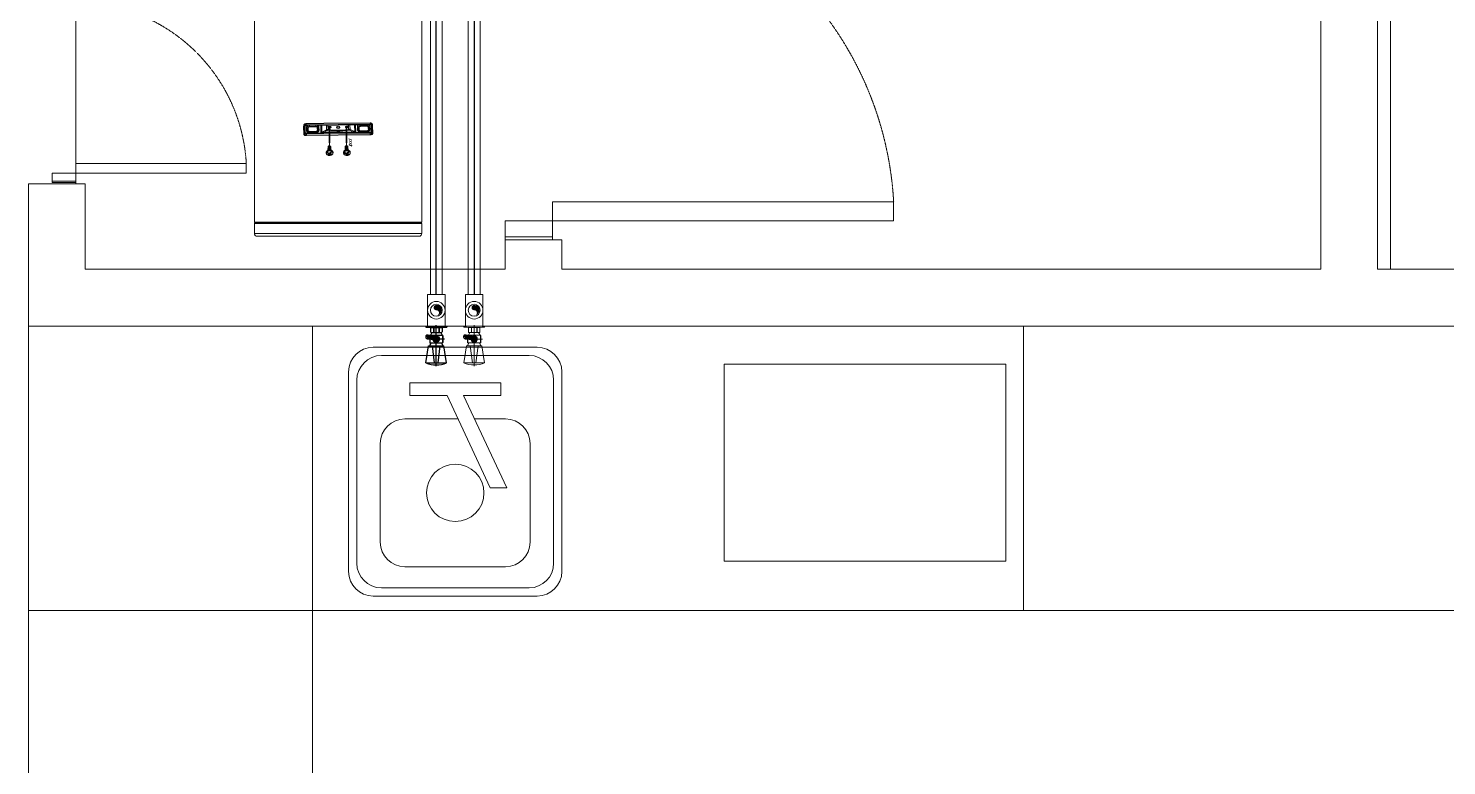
# Model space of a CAD drawing. Header units: metres. Extents: x 1587 to 89247, y -60 to 14723.
# Drawn here: x 6874 to 9867, y 6613 to 8169 of the extents above; entities that cross this region are included whole.
import ezdxf

# ---------------------------------------------------------------- set-up
doc = ezdxf.new("R2010")
doc.units = ezdxf.units.M
doc.header["$LTSCALE"] = 10
for name, pattern in [('CW', [1, 0.5, -0.25, 0, -0.25]), ('HIDDEN2', [4.7625, 3.175, -1.5875]), ('HIDDEN4', [0.09375, 0.0625, -0.03125])]:
    doc.linetypes.add(name, pattern=pattern)
doc.layers.get('0').update_dxf_attribs({"color": 253, "lineweight": 0})
for name, color, linetype in [('_PL-CW-PIP', 1, 'Continuous'), ('W-COW', 5, 'Continuous'), ('W-COW-25', 5, 'Continuous'), ('W-COW-25-SingleLine', 3, 'Continuous'), ('W-COW-thin', 7, 'Continuous'), ('W-HW1', 1, 'Continuous'), ('W-HW1-25', 1, 'Continuous'), ('W-HW1-25-SingleLine', 3, 'Continuous'), ('W-HW1-thin', 7, 'Continuous')]:
    doc.layers.add(name, color=color, linetype=linetype)
for name, color, linetype, lineweight in [('A1-TBLK$0$S-LOGO-L', 5, 'Continuous', 0), ('CW', 4, 'CW', 20), ('DIM1', 251, 'Continuous', 5), ('Furniture', 7, 'Continuous', 13)]:
    doc.layers.add(name, color=color, linetype=linetype, lineweight=lineweight)

# ---------------------------------------------------------------- blocks, each defined once
blk = doc.blocks.new('MB-SINK300x350')
at = {"linetype": 'Continuous'}
for p, q in [((-173.1, 0), (173.1, 0)), ((-155.8, -17.3), (155.8, -17.3)), ((-225, -473.1), (-225, -51.9)), ((225, -51.9), (225, -473.1)), ((-207.7, -455.8), (-207.7, -69.2)), ((207.7, -69.2), (207.7, -455.8)), ((-106.2, -151.2), (5.7, -151.2)), ((40.4, -151.2), (106.2, -151.2)), ((-158.1, -411.4), (-158.1, -203.1)), ((158.1, -203.1), (158.1, -411.4)), ((106.2, -463.3), (-106.2, -463.3)), ((155.8, -507.7), (-155.8, -507.7)), ((173.1, -525), (-173.1, -525))]:
    blk.add_line(p, q, dxfattribs=at)
for p, q in [((-95.9, -102), (-95.9, -75.2)), ((-95.9, -75.2), (95.9, -75.2)), ((95.9, -75.2), (95.9, -102)), ((-17.3, -102), (-95.9, -102)), ((-17.3, -102), (74, -296.8)), ((108.6, -296.8), (17.3, -102)), ((95.9, -102), (17.3, -102)), ((74, -296.8), (108.6, -296.8))]:
    blk.add_line(p, q)
at = {"color": 44, "linetype": 'Continuous'}
blk.add_circle((0, -307.2), 60.6, dxfattribs=at)
at = {"linetype": 'Continuous'}
for centre, start, end in [((-173.1, -51.9), 90, 180), ((173.1, -51.9), 0, 90), ((-155.8, -69.2), 90, 180), ((155.8, -69.2), 0, 90), ((-106.2, -203.1), 90, 180), ((106.2, -203.1), 0, 90), ((-106.2, -411.4), 180, 270), ((106.2, -411.4), 270, 0), ((-173.1, -473.1), 180, 270), ((-155.8, -455.8), 180, 270), ((155.8, -455.8), 270, 0), ((173.1, -473.1), 270, 0)]:
    blk.add_arc(centre, 51.9, start, end, dxfattribs=at)
blk = doc.blocks.new('frez')
at = {"layer": 'Furniture', "linetype": 'HIDDEN2'}
for p, q in [((1381.7823, 138.5674), (1381.6823, 138.5674)), ((1381.7823, 138.5594), (1381.6823, 138.5594)), ((1382.6822, 138.5674), (1382.7822, 138.5674)), ((1382.6822, 138.5594), (1382.7822, 138.5594))]:
    blk.add_line(p, q, dxfattribs=at)
at = {"layer": 'Furniture'}
blk.add_lwpolyline([(1382.9823, 139.1717), (1381.4823, 139.1717), (1381.4823, 138.4717), (1382.9823, 138.4717)], close=True, dxfattribs=at)
at = {"layer": 'Furniture', "linetype": 'HIDDEN2'}
for centre, start, end in [((1381.6823, 138.5634), 90, 270), ((1381.6823, 138.5634), 270, 90), ((1381.7823, 138.5634), 90, 270), ((1381.7823, 138.5634), 270, 90), ((1382.6822, 138.5634), 90, 270), ((1382.6822, 138.5634), 270, 90), ((1382.7822, 138.5634), 90, 270), ((1382.7822, 138.5634), 270, 90)]:
    blk.add_arc(centre, 0.004, start, end, dxfattribs=at)
blk = doc.blocks.new('ANGLE VALVE')
at = {"layer": 'CW'}
h = blk.add_hatch(dxfattribs=at)
h.set_pattern_fill('ZIGZAG', color=256, scale=0.007855, angle=0.0057, style=0)
h.set_pattern_definition([(0.005738, (73.6145666, 52.2911818), (0.000981751353, 0.000981948014), [0.000981849688, -0.000981849688]), (90.005738, (73.6155485, 52.2911819), (-0.000981948014, 0.000981751353), [0.000981849688, -0.000981849688])])
edge = h.paths.add_edge_path()
edge.add_arc((-0.0273, 0), 0.00947, 46.5185, 47.732)
edge.add_arc((-0.0273, 0), 0.00947, 47.732, 48.664)
edge.add_line((-0.021, 0.0071), (-0.0207, 0.0071))
edge.add_arc((-0.0902, 0.0262), 0.0721, 344.6699, 354.869)
edge.add_ellipse((-0.0222, 0.0201), major_axis=(-0.00374, 0.00038), ratio=0.590279, start_angle=2.6476, end_angle=178.7941, ccw=False)
edge.add_ellipse((-0.024, 0.0203), major_axis=(-0.00187, 0.00019), ratio=0.590279, start_angle=362.9519, end_angle=365.624, ccw=False)
edge.add_arc((-0.0891, 0.027), 0.0635, 336.4879, 354.08, ccw=False)
edge.add_arc((-0.0273, 0), 0.00393, 154.7869, 334.8035)
edge.add_arc((-0.0902, 0.0262), 0.0721, 337.2783, 344.4726)
h = blk.add_hatch(color=256, dxfattribs=at)
edge = h.paths.add_edge_path()
edge.add_ellipse((-0.0222, 0.0201), major_axis=(-0.00374, 0.00038), ratio=0.590279, start_angle=2.6476, end_angle=178.7941)
edge.add_arc((-0.0902, 0.0262), 0.0721, 354.869, 354.9581)
edge.add_ellipse((-0.0222, 0.0201), major_axis=(-0.00374, 0.00038), ratio=0.590279, start_angle=178.7941, end_angle=189.1786)
edge.add_ellipse((-0.0203, 0.0201), major_axis=(-0.00187, 0.00019), ratio=0.590279, start_angle=191.5348, end_angle=363.251)
edge.add_line((-0.0222, 0.0202), (-0.0222, 0.0202))
edge.add_ellipse((-0.024, 0.0203), major_axis=(-0.00187, 0.00019), ratio=0.590279, start_angle=365.624, end_angle=543.251, ccw=False)
at = {"linetype": 'HIDDEN2'}
for p, q in [((-0.0846, 0), (0.002, 0)), ((-0.0273, -0.0175), (-0.0273, 0.02))]:
    blk.add_line(p, q, dxfattribs=at)
for p, q in [((-0.0775, 0.0219), (-0.0775, -0.0219)), ((-0.0775, 0.0219), (-0.0413, 0.0162)), ((-0.0775, 0.0037), (-0.0413, 0.0083)), ((-0.0413, 0.0162), (-0.0413, -0.0162)), ((-0.0355, 0.0111), (-0.0413, 0.014)), ((-0.0355, 0.0128), (-0.0355, -0.0128)), ((-0.0196, 0.0134), (-0.035, 0.0134)), ((-0.0201, 0.0139), (-0.0344, 0.0139)), ((-0.019, 0.0128), (-0.019, -0.0128)), ((-0.0133, 0.0094), (-0.019, 0.0123)), ((-0.0133, 0.011), (-0.0133, -0.011)), ((-0.0029, 0.006), (-0.0133, 0.006)), ((-0.0029, 0.0055), (-0.0133, 0.0055)), ((-0.004, 0.0121), (-0.0122, 0.0121)), ((-0.0029, 0.011), (-0.0029, -0.011)), ((0, 0.022), (-0.0022, 0.022)), ((0, 0.022), (0, -0.022)), ((-0.0775, -0.0037), (-0.0413, -0.0083)), ((-0.0775, -0.0219), (-0.0413, -0.0162)), ((-0.0355, -0.0111), (-0.0413, -0.014)), ((-0.0196, -0.0134), (-0.035, -0.0134)), ((-0.0201, -0.0139), (-0.0344, -0.0139)), ((-0.0133, -0.0094), (-0.019, -0.0123)), ((-0.0029, -0.0055), (-0.0133, -0.0055)), ((-0.0029, -0.006), (-0.0133, -0.006)), ((-0.004, -0.0121), (-0.0122, -0.0121)), ((0, -0.022), (-0.0022, -0.022))]:
    blk.add_line(p, q)
for radius in [0.00681, 0.00589]:
    blk.add_circle((-0.0273, 0), radius)
for centre, radius, start, end in [((-0.0233, 0), 0.0585, 157.9897, 202.0103), ((-0.035, 0.0128), 0.000551, 90, 180), ((-0.0344, 0.0134), 0.000551, 90, 180), ((-0.0201, 0.0134), 0.000551, 0, 90), ((-0.0196, 0.0128), 0.000551, 0, 90), ((-0.0122, 0.011), 0.0011, 90, 180), ((-0.004, 0.011), 0.0011, 0, 90), ((0.3505, 0), 0.3534, 176.4251, 183.5749), ((-0.035, -0.0128), 0.000551, 180, 270), ((-0.0344, -0.0134), 0.000551, 180, 270), ((-0.0201, -0.0134), 0.000551, 270, 0), ((-0.0196, -0.0128), 0.000551, 270, 0), ((-0.0122, -0.011), 0.0011, 180, 270), ((-0.004, -0.011), 0.0011, 270, 0)]:
    blk.add_arc(centre, radius, start, end)
at = {"layer": 'CW'}
for centre, radius, start, end in [((-0.0273, 0), 0.00526, 116.1855, 20.6215), ((-0.0273, 0), 0.00393, 154.7869, 340.0383), ((-0.0891, 0.027), 0.0635, 336.4879, 354.1905), ((-0.0902, 0.0262), 0.0721, 337.2783, 354.9692)]:
    blk.add_arc(centre, radius, start, end, dxfattribs=at)
blk.add_ellipse((-0.0222, 0.0201), major_axis=(-0.00374, 0.00038), ratio=0.590279, dxfattribs=at)
for centre, start_param, end_param in [((-0.024, 0.0203), 6.173831, 9.481519), ((-0.0203, 0.0201), 3.342913, 6.339927)]:
    blk.add_ellipse(centre, major_axis=(-0.00187, 0.00019), ratio=0.590279, start_param=start_param, end_param=end_param, dxfattribs=at)
blk = doc.blocks.new('HEWH')
at = {"layer": 'Furniture', "lineweight": 9}
for points in [[(-432.2, -441), (432.2, -441), (432.2, 0), (-432.2, 0)], [(432.2, 0), (432.4, 0), (432.8, -0.1), (433, -0.1), (433.3, -0.3), (433.6, -0.4), (433.8, -0.6), (434.1, -0.8), (434.3, -1)], [(436.4, 0), (462.6, 0), (462.6, -220.5), (462.6, -441), (436.4, -441)], [(462.6, 0), (464, -0.1), (465.2, -0.5), (466.4, -1.2), (467.5, -2), (468.4, -3.1), (469, -4.3), (469.4, -5.5), (469.5, -6.9), (469.5, -7.1), (469.5, -7.9), (469.5, -9.1), (469.5, -10.8), (469.5, -12.9), (469.5, -15.5), (469.5, -18.6), (469.5, -22.2), (469.5, -26.2), (469.5, -30.6), (469.5, -35.5), (469.5, -40.8), (469.5, -46.5), (469.5, -52.6), (469.5, -59.1), (469.5, -65.9), (469.5, -73.1), (469.5, -80.6), (469.5, -88.5), (469.5, -96.6), (469.5, -105), (469.5, -113.7), (469.5, -122.6), (469.5, -131.8), (469.5, -141.1), (469.5, -150.6), (469.5, -160.3), (469.5, -170.2), (469.5, -180.1), (469.5, -190.1), (469.5, -200.2), (469.5, -210.3), (469.5, -220.5), (469.5, -230.7), (469.5, -240.8), (469.5, -250.9), (469.5, -260.9), (469.5, -270.9), (469.5, -280.7), (469.5, -290.4), (469.5, -299.9), (469.5, -309.3), (469.5, -318.4), (469.5, -327.3), (469.5, -336), (469.5, -344.4), (469.5, -352.6), (469.5, -360.4), (469.5, -367.9), (469.5, -375.1), (469.5, -382), (469.5, -388.4), (469.5, -394.5), (469.5, -400.2), (469.5, -405.5), (469.5, -410.4), (469.5, -414.8), (469.5, -418.8), (469.5, -422.4), (469.5, -425.5), (469.5, -428.1), (469.5, -430.3), (469.5, -432), (469.5, -433.2), (469.5, -433.9), (469.5, -434.1), (469.4, -435.5), (469, -436.8), (468.4, -438), (467.5, -439), (466.4, -439.8), (465.2, -440.5), (464, -440.9), (462.6, -441)], [(435.1, -439.1), (434.3, -440), (434.3, -1), (435.1, -1.9)], [(178.5, -129.5), (175.1, -130), (174.6, -130), (173.8, -130.4), (173, -131), (172.3, -131.8), (171.7, -132.8), (171.3, -133.8), (171.1, -135), (171, -136.2), (170.7, -136.2), (170.5, -136.2), (170.4, -136.2), (170.4, -136.2), (170.9, -177.3)], [(170.4, -136.2), (170.4, -135.3), (170.7, -134), (171.3, -132.7), (172, -131.7), (172.8, -130.9), (173.8, -130.4), (174.9, -130), (175.1, -130)], [(171.5, -182.7), (171.5, -177.4), (171, -136.2), (174.1, -136.2)], [(176, -304.9), (176.1, -306.2), (176.4, -307.4), (176.9, -308.6), (177.5, -309.6), (178.3, -310.4), (179.2, -311.1), (180.1, -311.4), (181.1, -311.5), (199.4, -311.1), (200.3, -310.9), (201.3, -310.5), (202.2, -309.9), (202.9, -309), (203.5, -308), (204, -306.8), (204.2, -305.5), (204.3, -304.2), (202.4, -135.6), (202.3, -134.2), (202, -133), (201.5, -131.8), (200.9, -130.8), (200.1, -130), (199.2, -129.4), (198.3, -129.1), (197.3, -128.9), (179, -129.4), (178.1, -129.6), (177.1, -129.9), (176.2, -130.6), (175.5, -131.4), (174.9, -132.5), (174.4, -133.7), (174.1, -134.9), (174.1, -136.2), (176, -304.9), (172.9, -304.9), (172.4, -263.7), (172.1, -263.7), (171.9, -263.7), (171.9, -263.7), (171.8, -263.7), (171.8, -263.2), (171.8, -261.1), (171.7, -258.3)], [(180.1, -309.2), (181.1, -309.3), (180.4, -309.2), (179.7, -309), (179.2, -308.6), (178.6, -308), (178.2, -307.4), (177.9, -306.6), (177.7, -305.7), (177.6, -304.8), (175.7, -136.2), (175.8, -135.3), (175.9, -134.4), (176.2, -133.7), (176.7, -133), (177.2, -132.4), (177.8, -132), (178.4, -131.7), (179.1, -131.5), (197.3, -131.1)], [(175.7, -139.4), (176, -139), (176.9, -138), (178, -137.2), (179.1, -136.7), (180.3, -136.5)], [(180.5, -137), (179.4, -137.2), (178.4, -137.6), (177.4, -138.3), (176.5, -139.3), (175.8, -140.5), (175.7, -140.7)], [(175.8, -144.7), (176.2, -144.7), (176.7, -144.7), (177.1, -144.7), (177.6, -144.6), (178, -144.6), (178.4, -144.6)], [(176, -165.8), (176.1, -166), (176.9, -167.1), (177.7, -168), (178.7, -168.7), (179.8, -169.1), (180.9, -169.2), (189, -169), (189.3, -168.9), (189.6, -168.8), (189.9, -168.5), (190.1, -168.2), (190.3, -167.8), (190.4, -167.4), (190.5, -166.9), (190.5, -166.5), (191.2, -166.3), (191.9, -166.1), (192.6, -165.6), (193.1, -164.9), (193.6, -164.2), (193.9, -163.3), (194.1, -162.4), (194.2, -161.4), (194.5, -161.4), (194.8, -161.4), (194.9, -161.4), (195, -161.4), (195.1, -161.4), (194.9, -144.2), (194.8, -143.5), (194.6, -142), (194.1, -140.7), (193.4, -139.5), (192.6, -138.5), (191.6, -137.7), (190.5, -137.1), (189.6, -136.9)], [(176.4, -133.3), (193.4, -133), (193.4, -132.7), (193.5, -132.5), (193.5, -132.3), (193.6, -132.1), (193.8, -131.9), (193.9, -131.7), (194, -131.7), (194.2, -131.6), (177.6, -132)], [(179.1, -131.6), (178.4, -131.7)], [(182.1, -139.6), (181.3, -139.7), (180.7, -140), (180, -140.5), (179.5, -141.1), (179, -141.8), (178.7, -142.7), (178.5, -143.7), (178.4, -144.6), (178.6, -161.8)], [(193, -144.3), (192.9, -143.6), (192.7, -142.9), (192.5, -142.3), (192.1, -141.7), (191.7, -141.3), (191.2, -141), (190.7, -140.8), (190.2, -140.7), (182.1, -140.9), (181.6, -141), (181.1, -141.2), (180.6, -141.6), (180.2, -142), (179.9, -142.6), (179.6, -143.2), (179.5, -143.9), (179.4, -144.6), (179.6, -161.7), (179.7, -162.4), (179.8, -163.1), (180.1, -163.7), (180.4, -164.3), (180.9, -164.7), (181.3, -165), (181.8, -165.2), (182.4, -165.3), (182.3, -165.3)], [(194.9, -144.2), (194.8, -144.2), (194.7, -144.2), (194.6, -144.2), (194.3, -144.2), (194, -144.2), (193.9, -143.3), (193.7, -142.4), (193.3, -141.5), (192.8, -140.8), (192.3, -140.2), (191.6, -139.7), (190.9, -139.5), (190.2, -139.4), (190.2, -138.9), (190.1, -138.4), (189.9, -138), (189.7, -137.6), (189.5, -137.3), (189.2, -137.1), (189, -136.9), (188.6, -136.8), (180.5, -137), (180.5, -137), (180.4, -137), (180.4, -136.9), (180.3, -136.8), (180.3, -136.7), (180.3, -136.7), (180.3, -136.6), (180.2, -136.5), (188.4, -136.3)], [(190.2, -139.4), (182.1, -139.6), (182, -139.1), (182, -138.7), (181.8, -138.2), (181.6, -137.9), (181.4, -137.5), (181.1, -137.3), (180.8, -137.1), (180.5, -137)], [(189.2, -140.8), (189.3, -140.8), (189.8, -141), (190.3, -141.3), (190.7, -141.7), (191, -142.3), (191.3, -142.9), (191.5, -143.6), (191.5, -144.3), (191.7, -161.4), (191.7, -162.1), (191.5, -162.8), (191.3, -163.4), (191, -164), (190.6, -164.5), (190.1, -164.8), (189.6, -165), (189.1, -165.1), (182, -165.3)], [(190.1, -137), (189.8, -136.9), (188.6, -136.8), (188.6, -136.7), (188.5, -136.7), (188.5, -136.7), (188.5, -136.6), (188.4, -136.6), (188.4, -136.5), (188.4, -136.4), (188.4, -136.3), (189.6, -136.5), (190.7, -136.9), (191.7, -137.6), (191.8, -137.7)], [(191.5, -144.3), (193, -144.3), (193.2, -161.4)], [(193.4, -133), (193.8, -133), (194.2, -133.2), (194.5, -133.4), (194.9, -133.7), (195.1, -134.1), (195.3, -134.6), (195.4, -135.1), (195.5, -135.6), (195.7, -135.6), (195.9, -135.6), (196.1, -135.6), (196.4, -135.6), (196.6, -135.6), (196.9, -135.6), (197.1, -135.6), (197.3, -135.6), (197.7, -176.3)], [(194.2, -161.4), (194, -144.2)], [(200.8, -135.6), (197.3, -135.6), (197.2, -134.8), (197, -134), (196.7, -133.3), (196.4, -132.8), (195.9, -132.3), (195.4, -131.9), (194.8, -131.7), (194.2, -131.6), (197.3, -131.1), (198, -131.2), (198.6, -131.4), (199.2, -131.8), (199.8, -132.4), (200.2, -133.1), (200.5, -133.9), (200.7, -134.7), (200.8, -135.6), (202.7, -304.2), (202.6, -305.1), (202.5, -306), (202.2, -306.8), (201.7, -307.5), (201.2, -308.1), (200.6, -308.5), (200, -308.8), (199.3, -308.9)], [(195.5, -135.6), (195.9, -176.3), (195.9, -176.2), (195.8, -176.1)], [(171.4, -177.4), (171.2, -177.4), (171, -177.4), (170.9, -177.3), (170.9, -177.3), (170.9, -178.4), (170.9, -182.7)], [(172.4, -263.7), (172.4, -261.8), (172.3, -258.4), (172.1, -258.4), (171.9, -258.3), (171.8, -258.3), (171.7, -258.3), (170.9, -182.7), (170.9, -182.7), (171, -182.7), (171.2, -182.7), (171.5, -182.7), (172.3, -258.4)], [(190.5, -166.5), (182.4, -166.6), (181.7, -166.6), (181, -166.3), (180.3, -165.8), (179.7, -165.3), (179.3, -164.5), (178.9, -163.7), (178.7, -162.8), (178.6, -161.8), (178.2, -161.8), (177.8, -161.8), (177.3, -161.8), (176.9, -161.8), (176.4, -161.8), (176, -161.8)], [(180.6, -169.7), (179.4, -169.6), (178.3, -169.1), (177.3, -168.4), (176.4, -167.4), (176, -167)], [(176.1, -174.5), (194.4, -174), (194.4, -174), (194.6, -176.9), (194.5, -178.2), (194.2, -179.8), (193.8, -181.7), (190, -189.8)], [(177.1, -263.7), (194.7, -263.3), (194.8, -263.3), (194.9, -263.3), (195, -263.2), (195.1, -263.2), (195.2, -263.1), (195.3, -263.1), (195.4, -263.1), (195.5, -263), (195.7, -263.1), (195.9, -263.2), (196.1, -263.3), (196.2, -263.4), (196.4, -263.4), (196.5, -263.6), (196.7, -263.7), (196.8, -263.8), (195.5, -265.9), (195.5, -265.9), (195.4, -265), (195.1, -264.2), (194.7, -263.3), (188.6, -251.1), (188.2, -249.8), (188, -248.4), (188, -247), (189.1, -239.3), (189.8, -231.6), (190.1, -223.9), (190, -216.2), (189.5, -208.4), (188.6, -200.8), (187.4, -193.1), (187.3, -191.7), (187.5, -190.3), (187.9, -188.9), (193.7, -176.6), (194.1, -175.8), (194.3, -174.9), (194.4, -174), (194.4, -174), (195.8, -176.1), (195.7, -176.2), (195.6, -176.3), (195.4, -176.4), (195.3, -176.6), (195.1, -176.6), (194.9, -176.7), (194.7, -176.8), (194.6, -176.9), (194.4, -176.9), (194.3, -176.8), (194.2, -176.8), (194.1, -176.8), (194, -176.7), (193.9, -176.7), (193.8, -176.7), (193.7, -176.6), (176.2, -177.1)], [(182.4, -166.6), (182.4, -167.1), (182.3, -167.6), (182.1, -168), (182, -168.4), (181.7, -168.7), (181.5, -169), (181.2, -169.1), (180.9, -169.2), (180.8, -169.2), (180.8, -169.3), (180.7, -169.3), (180.7, -169.4), (180.7, -169.4), (180.6, -169.5), (180.6, -169.6), (180.6, -169.7), (188.8, -169.5)], [(190.5, -165.1), (182.4, -165.3)], [(192, -168.1), (191, -168.8), (189.9, -169.3), (188.8, -169.5), (188.8, -169.4), (188.8, -169.3), (188.8, -169.2), (188.8, -169.2), (188.9, -169.1), (188.9, -169.1), (189, -169.1), (189, -169), (189.6, -169)], [(189.1, -165.1), (190.5, -165.1), (191, -165), (191.5, -164.8), (192, -164.5), (192.4, -164), (192.7, -163.4), (193, -162.8), (193.1, -162.1), (193.2, -161.4), (191.7, -161.4)], [(195.1, -161.4), (195, -162.2), (194.8, -163.7), (194.3, -165.1), (193.6, -166.4), (192.6, -167.4), (191.6, -168.2), (190.4, -168.8), (189.6, -168.9)], [(198.6, -258.1), (197.7, -181.7), (197.5, -181.7), (197.4, -181.7), (197.2, -181.7), (197, -181.7), (196.8, -181.7), (196.6, -181.7), (196.3, -181.7), (196.2, -181.7), (197, -258.2), (196.8, -258.2), (196.5, -258.2), (196.2, -258.2), (195.9, -258.2), (195.6, -258.2), (195.3, -258.2), (195, -258.2), (194.7, -258.2), (193.8, -181.7), (194.1, -181.7), (194.4, -181.7), (194.7, -181.7), (195, -181.7), (195.3, -181.7), (195.6, -181.7), (195.9, -181.7), (196.2, -181.7), (196.1, -181.1), (195.9, -176.3), (196.1, -176.3), (196.3, -176.3), (196.6, -176.3), (196.8, -176.3), (197.1, -176.3), (197.3, -176.3), (197.5, -176.3), (197.7, -176.3), (197.7, -181.1), (197.7, -181.7)], [(176.3, -189.2), (187.9, -188.9), (188.1, -189), (188.4, -189.1), (188.6, -189.2), (188.9, -189.3), (189.1, -189.4), (189.4, -189.6), (189.7, -189.7), (190, -189.8), (189.6, -190.8), (189.5, -191.7), (189.6, -192.8)], [(190.2, -247.2), (191.3, -239.5), (191.9, -231.7), (192.2, -223.9), (192.1, -216.1), (191.7, -208.3), (190.8, -200.5), (189.6, -192.8), (189.3, -192.8), (189, -192.9), (188.7, -192.9), (188.4, -193), (188.2, -193), (187.9, -193.1), (187.6, -193.1), (187.4, -193.1), (176.3, -193.4)], [(182.8, -196.3), (182.8, -196.2), (182.7, -195.5), (182.3, -194.8), (181.8, -194.3), (181.3, -194.1), (180.9, -194), (180.4, -194.2), (179.9, -194.6), (179.6, -195.1), (179.4, -195.8), (179.4, -196.3), (179.5, -196.6), (179.5, -197), (179.5, -197.3), (179.6, -197.7), (179.6, -198), (179.6, -198.3), (179.7, -198.7), (179.7, -199), (179.7, -199.3), (179.9, -200), (180.3, -200.6), (180.8, -201.1), (181.4, -201.2), (182, -201.2), (182.5, -200.9), (182.8, -200.4), (183.1, -199.7), (183.1, -198.9)], [(180.8, -201), (181, -200.9), (181.4, -200.4), (181.6, -199.7), (181.6, -198.9), (181.6, -198.6), (181.6, -198.3), (181.6, -197.9), (181.5, -197.6), (181.5, -197.3), (181.4, -196.9), (181.4, -196.6), (181.4, -196.2), (181.2, -195.5), (180.8, -194.8), (180.4, -194.3), (180.2, -194.3)], [(214.3, -198), (187.9, -198), (181, -198)], [(181.4, -196.2), (182.8, -196.3), (182.9, -196.6), (182.9, -196.9), (182.9, -197.3), (182.9, -197.6), (183, -198), (183, -198.3), (183, -198.6), (183.1, -198.9), (181.6, -198.9)], [(181.8, -224.1), (182.7, -223.6), (183.4, -222.6), (183.9, -221.4), (184.1, -220.1), (183.9, -218.7), (183.3, -217.6), (182.6, -216.7), (181.8, -216.3)], [(229.4, -198), (222.4, -198)], [(250.5, -206.2), (250.7, -206.2), (252.8, -205.5), (254.6, -204), (255.8, -201.9), (256.5, -199.4), (256.6, -196.7), (256.4, -195.7), (256.1, -194.1), (255.1, -191.7), (253.6, -189.9), (251.7, -188.7), (249.7, -188.3), (248.9, -188.4), (248.9, -188.3), (249.1, -188.3), (247.9, -188.4), (247.7, -188.4), (247.7, -188.5), (246.4, -188.7), (244.5, -189.9), (243.1, -191.9), (242.2, -194.3), (233.8, -194.6), (233.3, -194.7), (232.4, -195.2), (231.7, -196), (231.3, -197), (231.2, -198.2), (231.3, -199.3), (231.7, -200.4), (232.3, -201.2), (232.8, -201.6), (242.2, -201.6), (244.5, -204.1), (245.4, -205), (247.5, -206.1), (249.2, -206.3), (249.4, -206.3), (250.6, -206.2)], [(249.2, -206.3), (247.4, -206.1), (245.4, -205)], [(252.2, -200.4), (252, -200.7), (251.8, -201), (251.6, -201.3), (251.4, -201.6), (251.2, -201.9), (251, -202.2), (250.8, -202.5), (250.6, -202.8), (250.4, -202.6), (250.2, -202.5), (250, -202.4), (249.8, -202.3), (249.6, -202.1), (249.4, -202), (249.2, -201.8), (249.1, -201.6), (249.3, -201.3), (249.5, -201), (249.7, -200.7), (249.9, -200.4), (250.1, -200.1), (250.3, -199.8), (250.4, -199.5), (250.6, -199.2), (250.6, -199), (250.7, -198.8), (250.7, -198.6), (250.7, -198.4), (250.8, -198.2), (250.8, -198.1), (250.8, -197.9), (250.8, -197.7), (250.7, -197.5), (250.6, -197.4), (250.5, -197.2), (250.4, -197.1), (250.3, -196.9), (250.2, -196.8), (250.1, -196.6), (250, -196.5), (249.7, -196.3), (249.4, -196.2), (249.1, -196), (248.8, -195.8), (248.5, -195.6), (248.2, -195.5), (247.9, -195.3), (247.6, -195.1), (247.6, -194.9), (247.7, -194.6), (247.8, -194.3), (247.9, -194.1), (248, -193.8), (248.1, -193.6), (248.2, -193.4), (248.3, -193.1), (248.6, -193.3), (248.9, -193.4), (249.3, -193.6), (249.6, -193.7), (249.9, -193.9), (250.2, -194), (250.5, -194.2), (250.8, -194.3)], [(247.6, -195), (250.8, -194.3), (250.9, -194.3), (251.1, -194.4), (251.2, -194.4), (251.4, -194.4), (251.5, -194.4), (251.7, -194.5), (251.8, -194.5), (252, -194.5)], [(248, -195.4), (252, -194.5), (252.1, -194.4), (252.2, -194.3), (252.2, -194.2), (252.3, -194.1), (252.4, -194), (252.5, -193.9), (252.6, -193.7), (252.6, -193.6), (252.7, -193.3), (252.7, -193), (252.8, -192.8), (252.8, -192.5), (252.8, -192.2), (252.9, -191.9), (252.9, -191.6), (252.9, -191.4), (253.1, -191.5), (253.3, -191.6), (253.4, -191.7), (253.6, -191.8), (253.8, -192), (254, -192.2), (254.2, -192.3), (254.3, -192.5)], [(248.9, -188.4), (249.7, -188.3), (251.7, -188.7), (253.5, -189.9), (255, -191.7), (256.1, -194.1), (256.4, -195.7), (256.6, -196.7), (256.5, -199.4), (255.8, -201.9), (254.5, -204), (252.7, -205.5), (250.7, -206.2), (250.4, -206.2)], [(252.6, -193), (254.3, -192.5), (254.3, -192.8), (254.4, -193.1), (254.4, -193.4), (254.3, -193.7), (254.3, -194), (254.3, -194.2), (254.3, -194.6), (254.2, -194.9), (249.9, -195), (250, -194.9)], [(249.9, -195), (249.9, -196.4)], [(250.5, -199.3), (253.2, -199.5), (253, -199.6), (252.9, -199.7), (252.8, -199.8), (252.7, -199.9), (252.6, -200.1), (252.4, -200.2), (252.3, -200.3), (252.2, -200.4), (249.9, -200.4)], [(250.2, -196.8), (254.3, -196.3), (254.4, -196.5), (254.5, -196.6), (254.5, -196.8), (254.6, -196.9), (254.7, -197.1), (254.7, -197.2), (254.8, -197.4), (254.9, -197.5)], [(250.7, -198.2), (254.9, -197.5), (255, -197.7), (255.2, -197.9), (255.3, -198.1), (255.4, -198.3), (255.6, -198.4), (255.7, -198.6), (255.8, -198.8), (255.8, -199)], [(250.8, -198.3), (251.7, -199), (255.8, -199), (255.8, -199.3), (255.7, -199.6), (255.6, -199.8), (255.6, -200.1), (255.5, -200.3), (255.4, -200.5), (255.2, -200.8), (255.1, -201), (255, -200.8), (254.9, -200.7), (254.8, -200.5), (254.7, -200.4), (254.5, -200.2), (254.4, -200), (254.2, -199.9), (254.1, -199.7), (254, -199.7), (253.8, -199.6), (253.7, -199.6), (253.6, -199.6), (253.5, -199.6), (253.4, -199.5), (253.3, -199.5), (253.2, -199.5)], [(251.7, -199), (251.7, -199.2), (251.6, -199.4), (251.6, -199.4)], [(254.2, -194.9), (254.3, -195), (254.3, -195.2), (254.3, -195.4), (254.3, -195.6), (254.3, -195.8), (254.3, -195.9), (254.3, -196.1), (254.3, -196.3)], [(177, -247.2), (188, -247), (188.3, -247), (188.5, -247), (188.8, -247), (189.1, -247.1), (189.3, -247.1), (189.6, -247.2), (189.9, -247.2), (190.2, -247.2), (190.1, -248.2), (190.3, -249.2), (190.7, -250.2), (194.7, -258.2), (195.1, -260.1), (195.4, -261.8), (195.5, -263), (195.5, -265.9), (195.5, -265.9), (177.2, -266.4)], [(190.7, -250.2), (190.4, -250.3), (190.1, -250.5), (189.8, -250.6), (189.6, -250.7), (189.3, -250.8), (189.1, -250.9), (188.8, -251.1), (188.6, -251.1), (177, -251.4)], [(182.1, -241.4), (183.6, -241.4), (183.5, -241.7), (183.5, -242), (183.5, -242.3), (183.5, -242.7), (183.4, -243), (183.4, -243.4), (183.4, -243.7), (183.4, -244), (183.2, -244.8), (182.9, -245.5), (182.4, -246), (181.9, -246.3), (181.3, -246.3), (180.8, -246.2), (180.3, -245.7), (180.1, -245.1), (180, -244.4), (180, -244.1), (180, -243.8), (180, -243.4), (180.1, -243.1), (180.1, -242.8), (180.1, -242.4), (180.1, -242.1), (180.2, -241.7), (180.2, -241.4), (180.2, -240.9), (180.5, -240.2), (180.9, -239.7), (181.4, -239.3), (182, -239.1), (182.4, -239.2), (182.9, -239.4), (183.3, -239.9), (183.5, -240.6), (183.6, -241.3), (183.6, -241.4)], [(180.7, -246.1), (181, -246), (181.4, -245.5), (181.8, -244.8), (181.9, -244), (181.9, -243.7), (182, -243.4), (182, -243), (182, -242.7), (182, -242.3), (182.1, -242), (182.1, -241.7), (182.1, -241.4), (182.1, -241.3), (182.1, -240.6), (181.8, -239.9), (181.4, -239.4), (181.3, -239.4)], [(214.3, -242.8), (187.9, -242.8), (181, -242.8)], [(181.9, -244), (183.4, -244)], [(198.7, -263.6), (198.6, -258.1), (198.4, -258.1), (198.2, -258.1), (198, -258.2), (197.8, -258.2), (197.6, -258.2), (197.4, -258.2), (197.2, -258.2), (197, -258.2), (197, -260.9), (196.9, -263.6), (197.1, -263.6), (197.3, -263.6), (197.6, -263.6), (197.8, -263.6), (198.1, -263.6), (198.3, -263.6), (198.5, -263.6), (198.7, -263.6), (199.2, -304.2), (202.7, -304.2)], [(229.4, -242.8), (222.4, -242.8)], [(250.5, -251.6), (250.7, -251.7), (252.8, -251.1), (254.6, -249.6), (255.8, -247.4), (256.5, -244.9), (256.6, -242.2), (256.4, -241.2), (256.1, -239.6), (255.1, -237.2), (253.6, -235.4), (251.7, -234.2), (249.7, -233.8), (248.9, -233.9), (248.9, -233.8), (249.1, -233.8), (247.9, -233.9), (247.7, -233.9), (247.7, -234), (246.4, -234.2), (244.5, -235.5), (243.1, -237.4), (242.2, -239.8), (233.8, -240.1), (233.3, -240.2), (232.4, -240.7), (231.7, -241.5), (231.3, -242.5), (231.2, -243.7), (231.3, -244.8), (231.7, -245.8), (232.3, -246.7), (232.8, -247.1), (242.2, -247.2), (244.5, -249.7), (245.4, -250.5), (247.5, -251.6), (249.2, -251.8), (249.4, -251.8), (250.6, -251.7)], [(249.2, -251.8), (247.4, -251.6), (245.4, -250.5)], [(252.2, -245.9), (252, -246.2), (251.8, -246.5), (251.6, -246.8), (251.4, -247.1), (251.2, -247.4), (251, -247.7), (250.8, -248), (250.6, -248.3), (250.4, -248.2), (250.2, -248.1), (250, -247.9), (249.8, -247.8), (249.6, -247.6), (249.4, -247.5), (249.2, -247.3), (249.1, -247.1), (249.3, -246.8), (249.5, -246.5), (249.7, -246.2), (249.9, -245.9), (250.1, -245.6), (250.3, -245.3), (250.4, -245), (250.6, -244.7), (250.6, -244.5), (250.7, -244.3), (250.7, -244.1), (250.7, -243.9), (250.8, -243.7), (250.8, -243.6), (250.8, -243.4), (250.8, -243.2), (250.7, -243), (250.6, -242.9), (250.5, -242.8), (250.4, -242.6), (250.3, -242.4), (250.2, -242.3), (250.1, -242.2), (250, -242), (249.7, -241.8), (249.4, -241.6), (249.1, -241.5), (248.8, -241.3), (248.5, -241.1), (248.2, -241), (247.9, -240.8), (247.6, -240.6), (247.6, -240.4), (247.7, -240.1), (247.8, -239.8), (247.9, -239.6), (248, -239.3), (248.1, -239.1), (248.2, -238.9), (248.3, -238.7), (248.6, -238.8), (248.9, -238.9), (249.3, -239.1), (249.6, -239.2), (249.9, -239.4), (250.2, -239.5), (250.5, -239.7), (250.8, -239.8)], [(247.6, -240.5), (250.8, -239.8), (250.9, -239.9), (251.1, -239.9), (251.2, -239.9), (251.4, -239.9), (251.5, -239.9), (251.7, -240), (251.8, -240), (252, -240)], [(248, -240.9), (252, -240), (252.1, -239.9), (252.2, -239.8), (252.2, -239.7), (252.3, -239.6), (252.4, -239.5), (252.5, -239.3), (252.6, -239.2), (252.6, -239.1), (252.7, -238.8), (252.7, -238.5), (252.8, -238.3), (252.8, -238), (252.8, -237.7), (252.9, -237.4), (252.9, -237.2), (252.9, -236.9), (253.1, -237), (253.3, -237.1), (253.4, -237.2), (253.6, -237.3), (253.8, -237.5), (254, -237.7), (254.2, -237.9), (254.3, -238)], [(248.9, -233.9), (249.7, -233.8), (251.7, -234.2), (253.5, -235.4), (255, -237.2), (256.1, -239.6), (256.4, -241.2), (256.6, -242.2), (256.5, -244.9), (255.8, -247.4), (254.5, -249.6), (252.7, -251), (250.7, -251.7), (250.4, -251.6)], [(252.6, -238.5), (254.3, -238), (254.3, -238.3), (254.4, -238.6), (254.4, -238.9), (254.3, -239.2), (254.3, -239.5), (254.3, -239.7), (254.3, -240), (254.2, -240.4), (249.9, -240.5), (250, -240.5)], [(249.9, -240.5), (249.9, -241.9)], [(250.5, -244.9), (253.2, -245), (253, -245.1), (252.9, -245.2), (252.8, -245.4), (252.7, -245.5), (252.6, -245.6), (252.4, -245.7), (252.3, -245.8), (252.2, -245.9), (249.9, -245.9)], [(250.2, -242.3), (254.3, -241.8), (254.4, -242), (254.5, -242.1), (254.5, -242.3), (254.6, -242.4), (254.7, -242.6), (254.7, -242.7), (254.8, -242.9), (254.9, -243)], [(250.7, -243.7), (254.9, -243), (255, -243.2), (255.2, -243.4), (255.3, -243.6), (255.4, -243.8), (255.6, -244), (255.7, -244.1), (255.8, -244.3), (255.8, -244.5)], [(250.8, -243.8), (251.7, -244.5), (255.8, -244.5), (255.8, -244.8), (255.7, -245), (255.6, -245.3), (255.6, -245.6), (255.5, -245.8), (255.4, -246.1), (255.2, -246.3), (255.1, -246.5), (255, -246.3), (254.9, -246.2), (254.8, -246), (254.7, -245.9), (254.5, -245.7), (254.4, -245.5), (254.2, -245.4), (254.1, -245.1), (254, -245.1), (253.8, -245.1), (253.7, -245.1), (253.6, -245.1), (253.5, -245.1), (253.4, -245), (253.3, -245), (253.2, -245)], [(251.7, -244.5), (251.7, -244.7), (251.6, -244.9), (251.6, -244.9)], [(254.2, -240.4), (254.3, -240.5), (254.3, -240.7), (254.3, -240.9), (254.3, -241.1), (254.3, -241.3), (254.3, -241.5), (254.3, -241.6), (254.3, -241.8)], [(177, -310.9), (176.8, -310.9), (175.7, -310.5), (174.7, -309.9), (173.9, -309.1), (173.2, -308.1), (172.7, -307), (172.4, -305.7), (172.3, -304.8), (171.8, -263.7)], [(177.3, -273.8), (177.6, -273.4), (178.4, -272.4), (179.5, -271.6), (180.6, -271.1), (181.8, -270.9)], [(196.4, -278.6), (196.4, -278.6), (196.3, -278.6), (196.1, -278.7), (195.8, -278.7), (195.5, -278.7), (195.4, -277.7), (195.2, -276.7), (194.8, -275.9), (194.4, -275.2), (193.8, -274.6), (193.1, -274.1), (192.4, -273.9), (191.7, -273.8), (191.7, -273.3), (191.6, -272.9), (191.5, -272.4), (191.3, -272.1), (191, -271.7), (190.8, -271.5), (190.5, -271.3), (190.2, -271.2), (182, -271.4), (180.9, -271.5), (179.9, -272), (178.9, -272.7), (178.1, -273.7), (177.4, -274.8), (177.3, -275)], [(177.3, -279.1), (177.7, -279.1), (178.2, -279.1), (178.7, -279), (179.1, -279), (179.5, -279), (179.9, -279), (180.1, -296.2), (180.2, -297.1), (180.4, -298.1), (180.8, -298.9), (181.3, -299.6), (181.8, -300.3), (182.5, -300.7), (183.2, -301), (183.9, -301.1), (192, -300.8), (192.7, -300.7), (193.4, -300.5), (194.1, -299.9), (194.6, -299.3), (195.1, -298.6), (195.4, -297.7), (195.6, -296.8), (195.7, -295.8), (196, -295.8), (196.3, -295.8), (196.5, -295.8), (196.6, -295.8), (196.6, -295.8)], [(180.1, -296.2), (179.7, -296.2), (179.3, -296.2), (178.9, -296.2), (178.4, -296.2), (177.9, -296.2), (177.5, -296.2)], [(183.6, -274), (182.9, -274.1), (182.2, -274.4), (181.5, -274.9), (181, -275.5), (180.5, -276.3), (180.2, -277.1), (180, -278.1), (179.9, -279)], [(190.7, -275.1), (190.8, -275.2), (191.3, -275.4), (191.8, -275.7), (192.2, -276.2), (192.6, -276.7), (192.8, -277.3), (193, -278), (193, -278.7), (194.5, -278.7), (194.4, -278), (194.3, -277.3), (194, -276.7), (193.7, -276.2), (193.2, -275.7), (192.8, -275.4), (192.3, -275.2), (191.7, -275.1), (183.6, -275.3), (183.1, -275.4), (182.6, -275.6), (182.1, -276), (181.7, -276.4), (181.4, -277), (181.1, -277.6), (181, -278.3), (180.9, -279), (181.1, -296.2), (181.2, -296.8), (181.4, -297.5), (181.6, -298.1), (182, -298.7), (182.4, -299.1), (182.8, -299.5), (183.4, -299.6), (183.9, -299.7), (183.8, -299.7)], [(181.1, -309.3), (199.3, -308.9), (196.2, -308.4), (196, -308.3), (195.9, -308.2), (195.8, -308.1), (195.6, -307.9), (195.5, -307.7), (195.5, -307.5), (195.4, -307.3), (195.4, -307), (195.8, -307), (196.1, -306.8), (196.5, -306.5), (196.8, -306.2), (197.1, -305.8), (197.2, -305.3), (197.3, -304.8), (197.4, -304.3), (196.9, -263.6), (196.9, -263.7), (196.8, -263.8)], [(191.7, -273.8), (183.6, -274), (183.6, -273.5), (183.5, -273), (183.3, -272.6), (183.1, -272.2), (182.9, -271.9), (182.6, -271.7), (182.4, -271.5), (182, -271.4), (182, -271.4), (181.9, -271.3), (181.9, -271.3), (181.8, -271.2), (181.8, -271.2), (181.8, -271.1), (181.8, -271), (181.8, -270.9), (189.9, -270.7)], [(183.5, -299.7), (190.6, -299.5), (191.1, -299.4), (191.6, -299.2), (192.1, -298.8), (192.5, -298.4), (192.8, -297.9), (193.1, -297.2), (193.2, -296.5), (193.2, -295.8), (193.1, -278.7)], [(191.6, -271.4), (191.3, -271.3), (190.2, -271.2), (190.1, -271.2), (190.1, -271.1), (190, -271.1), (190, -271.1), (189.9, -271), (189.9, -270.9), (189.9, -270.8), (189.9, -270.7), (191.1, -270.9), (192.2, -271.3), (193.2, -272), (193.4, -272.1)], [(191.1, -271.3), (192, -271.5), (193.1, -272.1), (194.1, -272.9), (194.9, -273.9), (195.6, -275.1), (196.1, -276.4), (196.3, -277.9), (196.4, -278.6), (196.6, -295.8), (196.5, -296.6), (196.3, -298.1), (195.8, -299.5), (195.1, -300.8), (194.2, -301.8), (193.2, -302.6), (192, -303.2), (191.2, -303.3)], [(194.5, -278.7), (194.7, -295.8), (194.6, -296.5), (194.5, -297.2), (194.2, -297.9), (193.9, -298.4), (193.5, -298.9), (193, -299.2), (192.5, -299.4), (192, -299.5)], [(194.7, -295.8), (193.2, -295.8)], [(195.7, -295.8), (195.5, -278.7)], [(176.9, -310.9), (176.7, -310.8), (175.8, -310.5), (175, -309.9), (174.3, -309.2), (173.7, -308.3), (173.3, -307.2), (173, -306.1), (172.9, -304.9), (172.6, -304.9), (172.4, -304.9), (172.3, -304.9), (172.3, -304.8)], [(180.4, -311.4), (176.9, -310.9)], [(177.6, -300.2), (177.7, -300.4), (178.4, -301.5), (179.2, -302.4), (180.2, -303.1), (181.3, -303.5), (182.4, -303.6), (182.4, -303.7), (182.3, -303.7), (182.3, -303.7), (182.2, -303.8), (182.2, -303.9), (182.2, -303.9), (182.1, -304), (182.1, -304.1), (181, -303.9), (179.8, -303.5), (178.8, -302.8), (177.9, -301.8), (177.6, -301.4)], [(195.4, -307), (178.2, -307.4)], [(179.4, -308.8), (196.2, -308.4), (196.8, -308.3), (197.4, -308), (197.9, -307.6), (198.3, -307.1), (198.7, -306.5), (199, -305.8), (199.1, -305), (199.2, -304.2), (199, -304.2), (198.8, -304.2), (198.5, -304.2), (198.3, -304.2), (198, -304.3), (197.8, -304.3), (197.6, -304.3), (197.4, -304.3)], [(192, -300.8), (192, -301.3), (191.9, -301.8), (191.8, -302.2), (191.6, -302.6), (191.4, -302.9), (191.1, -303.2), (190.8, -303.3), (190.5, -303.4), (190.5, -303.4), (190.4, -303.5), (190.4, -303.6), (190.3, -303.6), (190.3, -303.7), (190.3, -303.7), (190.3, -303.8), (190.3, -303.9), (182.1, -304.1)], [(183.9, -301.1), (183.9, -301.5), (183.8, -302), (183.7, -302.4), (183.5, -302.8), (183.3, -303.1), (183, -303.4), (182.7, -303.6), (182.4, -303.6), (190.5, -303.4)], [(190.6, -299.5), (192, -299.5), (183.9, -299.7)], [(193.5, -302.5), (192.6, -303.2), (191.4, -303.7), (190.3, -303.9)], [(190.5, -303.4), (191.2, -303.4)], [(434.3, -440), (434.1, -440.2), (433.8, -440.4), (433.6, -440.6), (433.3, -440.8), (433, -440.9), (432.8, -440.9), (432.4, -441), (432.2, -441)]]:
    blk.add_lwpolyline(points, dxfattribs=at)
for points in [[(436.4, -220.5), (436.4, -441), (436.2, -441), (435.9, -440.9), (435.7, -440.8), (435.4, -440.6), (435.3, -440.4), (435.1, -440.2), (435.1, -439.9), (435.1, -439.6), (435.1, -439.4), (435.1, -438.7), (435.1, -437.4), (435.1, -435.7), (435.1, -433.5), (435.1, -430.8), (435.1, -427.6), (435.1, -423.9), (435.1, -419.8), (435.1, -415.3), (435.1, -410.3), (435.1, -404.9), (435.1, -399), (435.1, -392.8), (435.1, -386.1), (435.1, -379.1), (435.1, -371.7), (435.1, -364), (435.1, -356), (435.1, -347.6), (435.1, -339), (435.1, -330.1), (435.1, -320.9), (435.1, -311.5), (435.1, -301.9), (435.1, -292.2), (435.1, -282.2), (435.1, -272.2), (435.1, -262), (435.1, -251.7), (435.1, -241.3), (435.1, -230.9), (435.1, -220.5), (435.1, -210.1), (435.1, -199.7), (435.1, -189.3), (435.1, -179), (435.1, -168.9), (435.1, -158.8), (435.1, -148.8), (435.1, -139.1), (435.1, -129.5), (435.1, -120.1), (435.1, -110.9), (435.1, -102), (435.1, -93.4), (435.1, -85.1), (435.1, -77), (435.1, -69.3), (435.1, -61.9), (435.1, -54.9), (435.1, -48.3), (435.1, -42), (435.1, -36.2), (435.1, -30.7), (435.1, -25.7), (435.1, -21.2), (435.1, -17.1), (435.1, -13.4), (435.1, -10.3), (435.1, -7.6), (435.1, -5.3), (435.1, -3.6), (435.1, -2.4), (435.1, -1.6), (435.1, -1.4), (435.1, -1.1), (435.1, -0.9), (435.3, -0.6), (435.4, -0.4), (435.7, -0.2), (435.9, -0.1), (436.2, 0), (436.4, 0)], [(248.9, -188.3), (247.6, -188.7), (245.7, -190), (244.3, -192.1), (243.6, -194.8), (243.5, -197.8), (244, -200.6), (245.2, -203.1), (247, -205), (249, -206), (250.4, -206.2), (250.6, -206.2), (249.4, -206.3), (249.2, -206.3), (247.8, -206.2), (245.7, -205.1), (244, -203.2), (242.8, -200.7), (242.2, -197.9), (242.4, -194.9), (243.1, -192.3), (244.5, -190.1), (246.3, -188.8), (247.6, -188.4), (247.9, -188.4), (249.1, -188.3)], [(248.9, -233.8), (247.6, -234.2), (245.7, -235.5), (244.3, -237.6), (243.6, -240.3), (243.5, -243.2), (244, -246.1), (245.2, -248.7), (247, -250.5), (249, -251.5), (250.4, -251.7), (250.6, -251.7), (249.4, -251.8), (249.2, -251.8), (247.8, -251.6), (245.7, -250.6), (244, -248.7), (242.8, -246.3), (242.2, -243.3), (242.4, -240.4), (243.1, -237.8), (244.5, -235.6), (246.3, -234.3), (247.6, -233.9), (247.9, -233.9), (249.1, -233.8)]]:
    blk.add_lwpolyline(points, close=True, dxfattribs=at)
at = {"layer": 'Furniture', "color": 7, "lineweight": 9, "true_color": 0xffffff}
for points in [[(216.3, -184.5), (212.8, -192)], [(221.4, -184.3), (217.8, -191.7)]]:
    blk.add_lwpolyline(points, dxfattribs=at)
at = {"layer": 'Furniture', "color": 7, "lineweight": 18, "true_color": 0xffffff}
blk.add_lwpolyline([(226.4, -184.1), (222.8, -191.5)], dxfattribs=at)
at = {"layer": 'Furniture', "color": 7, "lineweight": 25, "true_color": 0xffffff}
blk.add_lwpolyline([(232.4, -183.8), (228.8, -191.3)], dxfattribs=at)
at = {"layer": 'Furniture', "color": 7, "lineweight": 35, "true_color": 0xffffff}
for points in [[(223.6, -198), (184.7, -198)], [(223.6, -242.8), (184.7, -242.8)]]:
    blk.add_lwpolyline(points, dxfattribs=at)
at = {"layer": 'Furniture', "lineweight": 9}
for points in [[(241, -194.6), (233.8, -194.6, 0.607618), (232.7, -201.6), (242.2, -201.6)], [(241.6, -194.5), (242.1, -194.5, 0.609058), (240.9, -201.6)], [(241, -240), (233.8, -240, 0.607154), (232.7, -247.1), (242.2, -247.1)], [(241.6, -240), (242.1, -239.9, 0.606346), (240.9, -247.1)]]:
    blk.add_lwpolyline(points, format="xyb", dxfattribs=at)
for centre, radius, start, end in [((236.7, -198.3), 3.99, 108.8163, 234.2331), ((238.3, -198.4), 3.97, 108.7955, 234.1709), ((240, -198.4), 3.98, 108.9374, 233.8617), ((241.6, -198.4), 3.97, 108.8785, 234.0879), ((244.9, -198.4), 3.98, 109.1915, 233.8306), ((236.7, -243.8), 3.96, 108.5469, 234.4194), ((238.3, -243.8), 3.97, 108.7955, 234.1709), ((240, -243.8), 3.98, 108.9374, 233.8617), ((241.7, -243.9), 4, 109.1467, 233.9027), ((245, -243.9), 4.01, 109.4587, 233.6462)]:
    blk.add_arc(centre, radius, start, end, dxfattribs=at)
at = {"layer": 'Furniture', "lineweight": 9, "extrusion": (0, 0, -1)}
for centre, major_axis, ratio, start_param, end_param in [((182.4, -220.2), (-0.01, -4.08), 0.745916, 3.116673215145246, 9.39985852232483), ((248.3, -197.3), (0.66, -8.82), 0.728385, 0.571098, 3.14304), ((250.5, -197.2), (0.72, -8.5), 0.711776, 0.58268, 6.865865), ((248.3, -242.8), (0.63, -8.82), 0.723778, 0.563344, 3.144256), ((250.5, -242.7), (0.72, -8.52), 0.709765, 0.5822703046758035, 6.865455611855389)]:
    blk.add_ellipse(centre, major_axis=major_axis, ratio=ratio, start_param=start_param, end_param=end_param, dxfattribs=at)

msp = doc.modelspace()

# ---------------------------------------------------------------- linework, layer by layer
for p, q in [((9721.3, 9030.3), (9721.3, 7660.3)), ((9601.3, 8910.3), (9601.3, 7660.3)), ((6973.9, 8640.3), (6973.9, 7840.3)), ((6873.9, 7840.3), (6873.9, 7540.3)), ((6993.9, 7840.3), (6873.9, 7840.3)), ((6993.9, 7660.3), (6993.9, 7840.3)), ((7880.1, 7722.6), (7880.1, 7660.3)), ((7880.1, 7722.6), (8000.1, 7722.6)), ((8000.1, 7722.6), (8000.1, 7660.3)), ((7880.1, 7660.3), (6993.9, 7660.3)), ((9601.3, 7660.3), (8000.1, 7660.3)), ((9721.3, 7660.3), (12467.9, 7660.3)), ((6873.9, 7540.3), (6873.9, 5620.3)), ((6873.9, 7540.3), (12347.9, 7540.3)), ((7473.9, 7540.3), (7473.9, 5740.3)), ((10473.9, 7540.3), (7473.9, 7540.3)), ((7473.9, 7540.3), (7473.9, 6940.3)), ((8973.9, 6940.3), (8973.9, 7540.3)), ((7473.9, 6940.3), (6873.9, 6940.3)), ((6873.9, 6940.3), (6873.9, 5740.3)), ((7473.9, 6940.3), (10473.9, 6940.3)), ((7473.9, 5740.3), (7473.9, 6940.3))]:
    msp.add_line(p, q)
for points in [[(6973.9, 7846.4), (6973.9, 7883.3), (7333.9, 7883.3), (7333.9, 7863.3), (6923.9, 7863.3), (6923.9, 7846.4)], [(6973.9, 7846.4), (6923.9, 7846.4)], [(7980.1, 7728.7), (7980.1, 7802.6), (8700.1, 7802.6), (8700.1, 7762.6), (7880.1, 7762.6), (7880.1, 7728.7)], [(7980.1, 7728.7), (7880.1, 7728.7)]]:
    msp.add_lwpolyline(points)
for points in [[(6923.9, 7846.4), (6923.9, 7843.3), (6973.9, 7843.3), (6973.9, 7846.4)], [(7880.1, 7728.7), (7880.1, 7722.6), (7980.1, 7722.6), (7980.1, 7728.7)]]:
    msp.add_lwpolyline(points, close=True)
at = {"linetype": 'HIDDEN4'}
for centre, radius in [((7980.1, 7761.5), 721.2), ((6973.9, 7862.7), 360.6)]:
    msp.add_arc(centre, radius, 3.2732, 90, dxfattribs=at)
at = {"layer": 'Furniture', "lineweight": 9}
msp.add_lwpolyline([(8936.6, 7460), (8342.2, 7460), (8342.2, 7044.2), (8936.6, 7044.2)], close=True, dxfattribs=at)
at = {"layer": 'W-COW', "lineweight": 9}
for p, q in [((7833.3, 7607.3), (7796.3, 7607.3)), ((7796.3, 7607.3), (7796.3, 7573.8)), ((7833.3, 7607.3), (7833.3, 7573.8)), ((7796.3, 7540.3), (7796.3, 7573.8)), ((7833.3, 7540.3), (7833.3, 7573.8)), ((7796.3, 7540.3), (7833.3, 7540.3))]:
    msp.add_line(p, q, dxfattribs=at)
msp.add_circle((7814.8, 7573.8), 18.5, dxfattribs=at)
msp.add_arc((7814.8, 7573.8), 18.5, 180, 0, dxfattribs=at)
at = {"layer": 'W-COW-25', "lineweight": 9}
for p, q in [((7802.3, 9917), (7802.3, 7607.3)), ((7827.3, 9917), (7827.3, 7607.3))]:
    msp.add_line(p, q, dxfattribs=at)
at = {"layer": 'W-COW-25-SingleLine'}
msp.add_line((7814.8, 9917), (7814.8, 7607.3), dxfattribs=at)
at = {"layer": 'W-COW-thin', "linetype": 'Continuous', "lineweight": 9}
msp.add_lwpolyline([(7814.8, 7584.3, 1.5, 1.5, -0.414214), (7825.3, 7573.8, 1.5, 0, -0.394163), (7814.8, 7562.5, 0, 1.5, 1.001955), (7814.8, 7574.5, 0, 0, 0), (7814.8, 7576.6, 5.62, 5.62, -1), (7814.8, 7582.2, 0, 0, 0), (7812, 7579.4, 0, 0, 0), (7814.8, 7579.4, 8.25, 8.25, -0.414214), (7820.4, 7573.8, 0, 0, 0), (7820.1, 7576.6, 7.5, 0, -0.468375), (7818.6, 7563.6, 0, 0, -0.468375)], format="xyseb", dxfattribs=at)
msp.add_circle((7814.8, 7573.8), 12.5, dxfattribs=at)
at = {"layer": 'W-HW1', "lineweight": 9}
for p, q in [((7753.3, 7607.3), (7716.3, 7607.3)), ((7716.3, 7607.3), (7716.3, 7573.8)), ((7753.3, 7607.3), (7753.3, 7573.8)), ((7716.3, 7540.3), (7716.3, 7573.8)), ((7753.3, 7540.3), (7753.3, 7573.8)), ((7716.3, 7540.3), (7753.3, 7540.3))]:
    msp.add_line(p, q, dxfattribs=at)
msp.add_circle((7734.8, 7573.8), 18.5, dxfattribs=at)
msp.add_arc((7734.8, 7573.8), 18.5, 180, 0, dxfattribs=at)
at = {"layer": 'W-HW1-25', "lineweight": 9}
for p, q in [((7722.3, 7607.3), (7722.3, 8319.8)), ((7747.3, 7607.3), (7747.3, 8319.8))]:
    msp.add_line(p, q, dxfattribs=at)
at = {"layer": 'W-HW1-25-SingleLine'}
msp.add_line((7734.8, 7607.3), (7734.8, 8319.8), dxfattribs=at)
at = {"layer": 'W-HW1-thin', "linetype": 'Continuous', "lineweight": 9}
msp.add_lwpolyline([(7734.8, 7584.3, 1.5, 1.5, -0.414214), (7745.3, 7573.8, 1.5, 0, -0.394163), (7734.8, 7562.5, 0, 1.5, 1.001955), (7734.8, 7574.5, 0, 0, 0), (7734.8, 7576.6, 5.62, 5.62, -1), (7734.8, 7582.2, 0, 0, 0), (7732, 7579.4, 0, 0, 0), (7734.8, 7579.4, 8.25, 8.25, -0.414214), (7740.4, 7573.8, 0, 0, 0), (7740.1, 7576.6, 7.5, 0, -0.468375), (7738.6, 7563.6, 0, 0, -0.468375)], format="xyseb", dxfattribs=at)
msp.add_circle((7734.8, 7573.8), 12.5, dxfattribs=at)

# ---------------------------------------------------------------- block references
at = {"layer": '_PL-CW-PIP', "color": 1, "lineweight": 9, "xscale": 1000, "yscale": 1000, "zscale": 1000, "rotation": 90}
msp.add_blockref('ANGLE VALVE', (7734.8, 7540.3, 909.7), dxfattribs=at)
at = {"layer": 'A1-TBLK$0$S-LOGO-L', "color": 1, "lineweight": 9, "xscale": 1000, "yscale": 1000, "zscale": 1000, "rotation": 90}
msp.add_blockref('ANGLE VALVE', (7814.8, 7540.3, 909.7), dxfattribs=at)
at = {"layer": 'DIM1', "lineweight": 9, "xscale": 0.8, "yscale": 0.8, "zscale": 0.8, "rotation": 270}
msp.add_blockref('HEWH', (7704, 8105.7), dxfattribs=at)
at = {"layer": 'Furniture', "lineweight": 9, "xscale": 1000, "yscale": 1000, "zscale": 1000, "rotation": 180}
msp.add_blockref('frez', (1392731, 146832), dxfattribs=at)
at = {"layer": 'Furniture', "lineweight": 9}
msp.add_blockref('MB-SINK300x350', (7774.8, 7495.6), dxfattribs=at)

doc.saveas('drawing.dxf')
